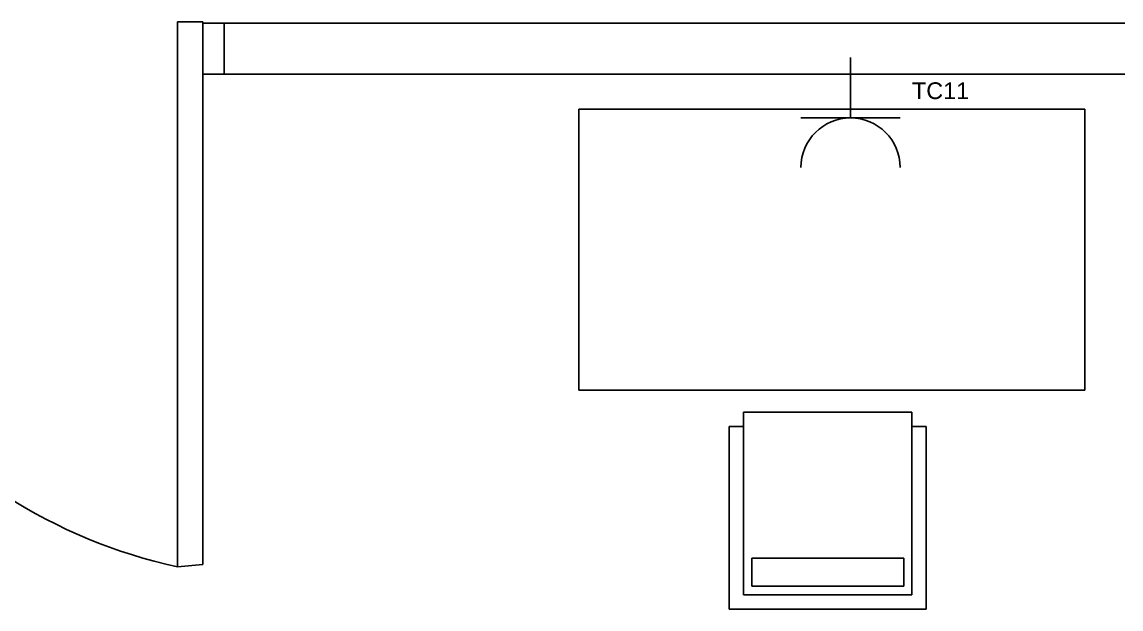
# Model space of a CAD drawing. Header units: millimetres. Extents: x 2377 to 4712, y -254 to 3188.
# Drawn here: x 2653.55 to 2690.08, y 1407.85 to 1427.37 of the extents above; entities that cross this region are included whole.
import ezdxf

# ---------------------------------------------------------------- set-up
doc = ezdxf.new("R2010")
doc.units = ezdxf.units.MM
doc.layers.add('Enchufes', color=30, linetype='Continuous')
doc.layers.add('Mobiliario', color=254, linetype='Continuous')
doc.styles.get("Standard").update_dxf_attribs({"font": 'arial.ttf'})

# ---------------------------------------------------------------- blocks, each defined once
blk = doc.blocks.new('A$C297D1C59')
for p, q in [((0, 1779.3, -35.3), (1800, 1779.3, -35.3)), ((0, 779.3, -35.3), (0, 1779.3, -35.3)), ((1800, 1779.3, -35.3), (1800, 779.3, -35.3)), ((1800, 779.3, -35.3), (0, 779.3, -35.3)), ((585, 50, -35.3), (585, 700.5, -35.3)), ((585, 700.5, -35.3), (1185, 700.5, -35.3)), ((1185, 700.5, -35.3), (1185, 50, -35.3)), ((535, 650, -35.3), (535, 0, -35.3)), ((539.2, 650, -35.3), (535, 650, -35.3)), ((585, 650, -35.3), (539.2, 650, -35.3)), ((1235, 650, -35.3), (1185, 650, -35.3)), ((1235, 0, -35.3), (1235, 650, -35.3)), ((615.6, 181.5, -35.3), (615.6, 81.2, -35.3)), ((1155.8, 181.5, -35.3), (615.6, 181.5, -35.3)), ((1155.8, 81.2, -35.3), (1155.8, 181.5, -35.3)), ((615.6, 81.2, -35.3), (1155.8, 81.2, -35.3)), ((1185, 50, -35.3), (585, 50, -35.3)), ((535, 0, -35.3), (1235, 0, -35.3))]:
    blk.add_line(p, q)

msp = doc.modelspace()

# ---------------------------------------------------------------- linework, layer by layer
at = {"transparency": 33554687}
for p, q in [((2690.207, 1427.332), (2659.562, 1427.332)), ((2660.268, 1427.332), (2659.562, 1427.332)), ((2659.562, 1427.332), (2659.562, 1425.633)), ((2660.268, 1427.332), (2660.268, 1425.633)), ((2690.207, 1425.633), (2659.562, 1425.633)), ((2660.268, 1425.633), (2659.562, 1425.633))]:
    msp.add_line(p, q, dxfattribs=at)
at = {"layer": 'Enchufes', "transparency": 33554687}
for p, q in [((2681.089, 1424.177), (2681.089, 1426.185)), ((2679.441, 1424.177), (2682.737, 1424.177))]:
    msp.add_line(p, q, dxfattribs=at)
msp.add_arc((2681.089, 1422.529), 1.648, 0, 180, dxfattribs=at)
at = {"layer": 'Mobiliario', "transparency": 33554687}
for p, q in [((2658.721, 1427.368), (2658.721, 1409.254)), ((2658.721, 1427.368), (2659.562, 1427.368)), ((2659.562, 1409.331), (2659.562, 1427.368)), ((2659.562, 1409.331), (2658.721, 1409.254))]:
    msp.add_line(p, q, dxfattribs=at)
msp.add_arc((2662.4, 1426.208), 17.349, 177.1933, 257.7541, dxfattribs=at)

# ---------------------------------------------------------------- block references
at = {"layer": 'Mobiliario', "transparency": 33554687, "xscale": 0.009338626922029842, "yscale": 0.009338626922029842, "zscale": 0.009338626922029842}
msp.add_blockref('A$C297D1C59', (2672.064, 1407.849, 0.33), dxfattribs=at)

# ---------------------------------------------------------------- texts
at = {"layer": 'Enchufes', "transparency": 33554687, "insert": (2683.13, 1425.361), "char_height": 0.5564, "attachment_point": 1}
msp.add_mtext_dynamic_manual_height_columns('TC11', width=1.97357, gutter_width=2.782, heights=[0], dxfattribs=at)

doc.saveas('drawing.dxf')
